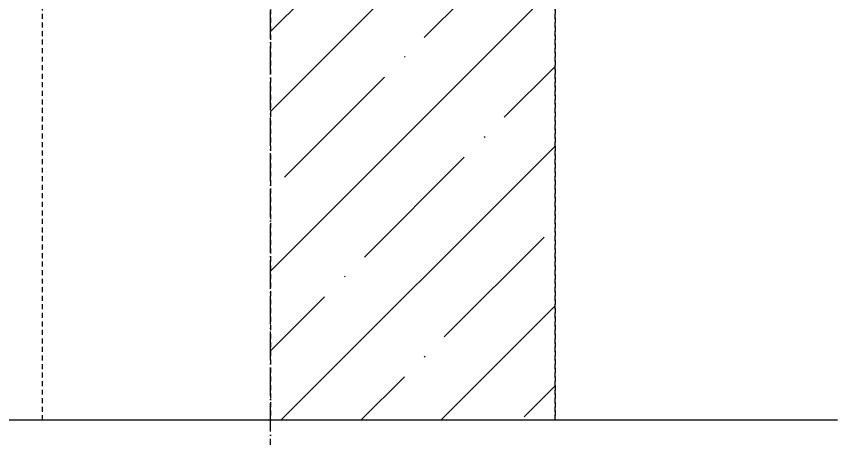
# Model space of a CAD drawing. Header units: millimetres. Extents: x 18265 to 85480, y -42500 to 14888.
# Drawn here: x 29622 to 30199, y 7 to 303 of the extents above; entities that cross this region are included whole.
import ezdxf

# ---------------------------------------------------------------- set-up
doc = ezdxf.new("R2010")
doc.units = ezdxf.units.MM
doc.linetypes.add('01 Штриховая _4 мм_', pattern=[6, 3.5, -2.5])
doc.linetypes.add('02 Штрихпунктирная _20 мм_', pattern=[25, 20, -2.5, 0, -2.5])
for name, color, linetype, lineweight in [('AA_Dim', 7, 'Continuous', 9), ('AA_Dim-25', 7, 'Continuous', 9), ('AA_Oformlenie', 7, 'Continuous', 9), ('AF_Stena', 7, '01 Штриховая _4 мм_', 20), ('AF_Stena_Опалубка_Существующая', 253, 'Continuous', 20), ('Оси', 7, 'Continuous', 9)]:
    doc.layers.add(name, color=color, linetype=linetype, lineweight=lineweight)
doc.styles.add('ISOCPEUR_7', font='isocpeur.TTF', dxfattribs={"width": 0.9, "height": 62.5})
doc.dimstyles.new('05_Округл_5мм__прозр__1', dxfattribs={"dimscale": 304.8, "dimtxt": 62.672186, "dimasz": 0.139436, "dimexe": 0.123031, "dimexo": 0.082021, "dimgap": 0.008202, "dimtad": 1, "dimdec": 0, "dimrnd": 5, "dimdsep": 46, "dimtxsty": 'ISOCPEUR_7', "dimblk1": 'OBLIQUE', "dimblk2": 'OBLIQUE', "dimsah": 1, "dimcen": 0.09, "dimdle": 0.123031, "dimazin": 0, "dimtfac": 1, "dimtdec": 4, "dimtix": 1, "dimtmove": 0, "dimatfit": 3, "dimfxl": 1, "dimtvp": 1, "dimtolj": 1, "dimtzin": 0, "dimlwd": 18, "dimlwe": 18, "dimarcsym": 2})

# ---------------------------------------------------------------- blocks, each defined once
blk = doc.blocks.new('011_ЛинияОбрыва _ЭлУзла_Линия_ - Тип 1-3824194-КР_РЗ_Км_1')
at = {"layer": 'AA_Oformlenie'}
blk.add_line((6648.44, 18.95), (4269.86, 18.95), dxfattribs=at)
blk = doc.blocks.new('DIMBLOCK18-КР_РЗ_Км_1')
at = {"layer": 'AA_Dim-25', "lineweight": 18}
for p, q in [((29520.39, 275), (29520.39, -175.56)), ((29520.39, -138.06), (29520.39, 275)), ((29520.39, -138.06), (29837.89, -138.06)), ((29800.39, -133.01), (29800.39, -175.56)), ((29800.39, -138.06), (29800.39, -133.01))]:
    blk.add_line(p, q, dxfattribs=at)
at = {"layer": 'AA_Dim-25', "lineweight": 30}
for p, q in [((29520.39, -138.06), (29541.64, -116.81)), ((29800.39, -138.06), (29821.64, -116.81)), ((29520.39, -138.06), (29499.14, -159.31)), ((29800.39, -138.06), (29779.14, -159.31))]:
    blk.add_line(p, q, dxfattribs=at)
at = {"layer": 'AA_Dim-25', "color": 0, "lineweight": 18, "insert": (29601.85, -54.14), "char_height": 62.5, "width": 140.4803, "attachment_point": 1, "line_spacing_factor": 1.135194, "style": 'ISOCPEUR_7'}
blk.add_mtext('280', dxfattribs=at)
blk = doc.blocks.new('_Oblique')
at = {"color": 0, "linetype": 'ByBlock', "lineweight": -2}
blk.add_line((-0.5, -0.5), (0.5, 0.5), dxfattribs=at)

msp = doc.modelspace()

# ---------------------------------------------------------------- hatches: boundary and pattern name
at = {"layer": 'AF_Stena', "lineweight": 9}
h = msp.add_hatch(dxfattribs=at)
h.set_pattern_fill('FP_1', color=256, style=0, pattern_type=2)
h.set_pattern_definition([(45, (27214.385, -217.18), (-56.1266, 56.1266), []), (45, (27270.51, -217.18), (-56.1266, 56.1266), [99.219, -19.844, 0.8382, -19.006])])
h.paths.add_polyline_path([(29885.7654, 18.9493), (30000.3863, 18.9493), (30000.3863, 1585.7121), (29800.3863, 1585.7121), (29800.3863, 18.9493)])

# ---------------------------------------------------------------- linework, layer by layer
at = {"layer": 'AF_Stena_Опалубка_Существующая', "linetype": '01 Штриховая _4 мм_'}
for p, q in [((29800.3863, 1585.7121), (29800.3863, 18.9493)), ((30000.3863, 18.9493), (30000.3863, 1585.7121)), ((30000.3863, 1585.7121), (30000.3863, 18.9493)), ((29640.3863, 18.9493), (29640.3863, 358.1189))]:
    msp.add_line(p, q, dxfattribs=at)
at = {"layer": 'Оси', "linetype": '02 Штрихпунктирная _20 мм_'}
msp.add_line((29800.3863, -164.683), (29800.3863, 1665.5816), dxfattribs=at)

# ---------------------------------------------------------------- block references
at = {"layer": 'AA_Oformlenie'}
msp.add_blockref('011_ЛинияОбрыва _ЭлУзла_Линия_ - Тип 1-3824194-КР_РЗ_Км_1', (23550.3863, 0), dxfattribs=at)

# ---------------------------------------------------------------- dimensions: what is measured, and where the dimension line sits
at = {"layer": 'AA_Dim', "lineweight": 18}
dim = msp.add_linear_dim(base=(29800.3863, -138.0588), p1=(29520.3863, 300), p2=(29800.3863, -108.0067), dimstyle='05_Округл_5мм__прозр__1', override={"dimpost": '<>', "dimfxl": 494.842888}, dxfattribs=at)
dim.commit()
dim.dimension.update_dxf_attribs({"geometry": 'DIMBLOCK18-КР_РЗ_Км_1', "text_midpoint": (29660.3863, -104.3088)})

doc.saveas('drawing.dxf')
